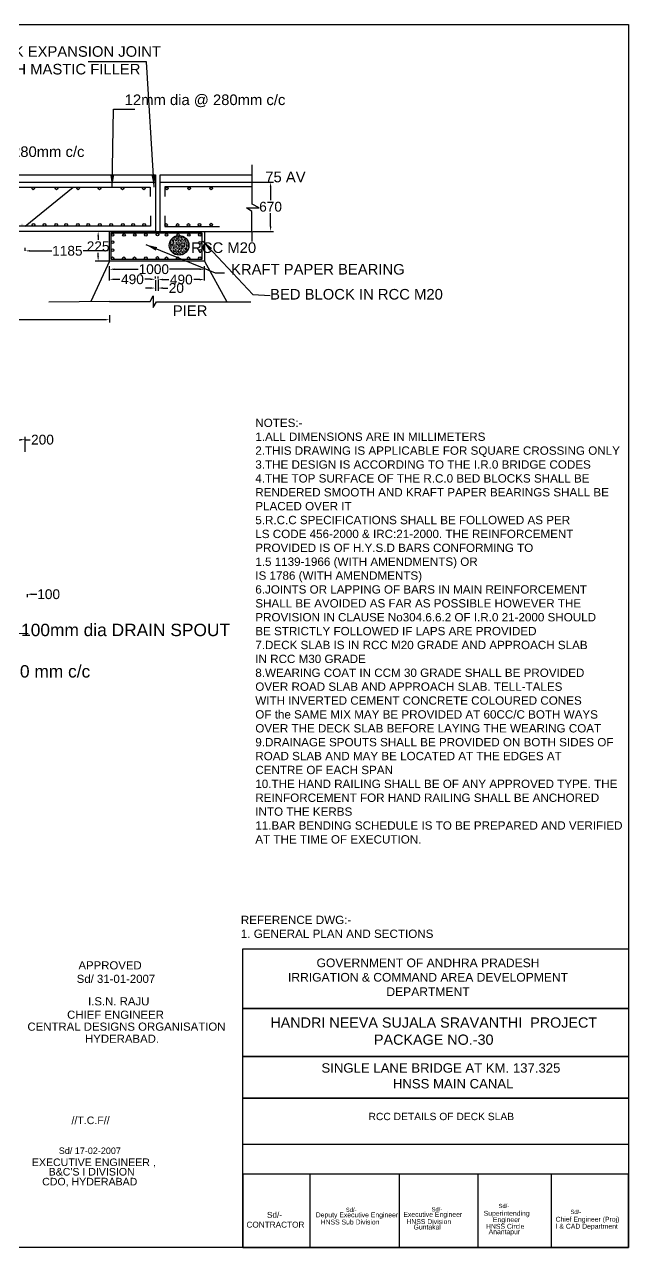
# Model space of a CAD drawing. Header units: metres. Extents: x -52 to 450, y 222 to 479.
# Drawn here: x 19.4 to 56.5, y 221.9 to 296.9 of the extents above; entities that cross this region are included whole.
import ezdxf

# ---------------------------------------------------------------- set-up
doc = ezdxf.new("R2010")
doc.units = ezdxf.units.M
doc.header["$MEASUREMENT"] = 0
for name, color, linetype in [('DIMENSION', 255, 'Continuous'), ('DRAWING', 7, 'Continuous'), ('HATCH', 7, 'Continuous'), ('TEXT', 255, 'Continuous')]:
    doc.layers.add(name, color=color, linetype=linetype)
doc.styles.get("Standard").update_dxf_attribs({"font": 'arial.ttf'})
doc.styles.add('TIMES NEW ROMAN', font='times.ttf')
doc.dimstyles.new('dig', dxfattribs={"dimtxt": 0.5, "dimasz": 0.3, "dimexe": 0.18, "dimexo": 0.0625, "dimgap": 0.09, "dimtad": 0, "dimtih": 1, "dimtoh": 1, "dimdec": 4, "dimzin": 0, "dimdsep": 46, "dimtxsty": 'Standard', "dimcen": 0, "dimadec": 0, "dimazin": 0, "dimtfac": 1, "dimtdec": 4, "dimtofl": 0, "dimtmove": 0, "dimatfit": 3, "dimldrblk": 'ARCHTICK', "dimfxl": 1, "dimtolj": 1, "dimtzin": 0, "dimarcsym": 0})
doc.dimstyles.new('ISO-25', dxfattribs={"dimtxt": 0.636364, "dimasz": 0.703125, "dimexe": 1.25, "dimexo": 0.625, "dimtad": 0, "dimtih": 1, "dimtoh": 1, "dimlfac": 100, "dimtxsty": 'TIMES NEW ROMAN', "dimcen": 2.5, "dimadec": 0, "dimazin": 0, "dimtfac": 1, "dimtmove": 0, "dimatfit": 3, "dimfxl": 1, "dimarcsym": 0})

# ---------------------------------------------------------------- blocks, each defined once
blk = doc.blocks.new('*D64')
at = {"layer": 'Defpoints', "color": 0, "ltscale": 0.02, "transparency": 16777216}
for p in [(-18.722, 279.165), (24.624, 279.165), (24.624, 278.834)]:
    blk.add_point(p, dxfattribs=at)
at = {"layer": 'DIMENSION', "color": 0, "lineweight": -2, "ltscale": 0.02, "transparency": 16777216}
for p, q in [((-18.722, 279.103), (-18.722, 278.654)), ((-18.422, 278.834), (1.968, 278.834)), ((24.324, 278.834), (3.933, 278.834)), ((24.624, 279.103), (24.624, 278.654))]:
    blk.add_line(p, q, dxfattribs=at)
at = {"layer": 'DIMENSION', "color": 0, "ltscale": 0.02, "transparency": 16777216}
for points in [[(-18.422, 278.884), (-18.422, 278.784), (-18.722, 278.834)], [(24.324, 278.884), (24.324, 278.784), (24.624, 278.834)]]:
    blk.add_solid(points, dxfattribs=at)
at = {"layer": 'DIMENSION', "color": 0, "ltscale": 0.02, "transparency": 16777216, "insert": (2.951, 278.834), "char_height": 0.6, "attachment_point": 5}
blk.add_mtext('\\A1;7900', dxfattribs=at)
blk = doc.blocks.new('_ArchTick')
at = {"color": 0, "linetype": 'ByBlock', "const_width": 0.15}
blk.add_lwpolyline([(-0.5, -0.5), (0.5, 0.5)], dxfattribs=at)
blk = doc.blocks.new('*D70')
at = {"layer": 'Defpoints', "color": 0, "ltscale": 0.02, "transparency": 16777216}
for p in [(19.452, 283.058), (19.452, 282.994), (24.624, 282.994)]:
    blk.add_point(p, dxfattribs=at)
at = {"layer": 'DIMENSION', "color": 0, "lineweight": -2, "ltscale": 0.02, "transparency": 16777216}
for p, q in [((19.452, 283.057), (19.452, 283.238)), ((19.752, 283.058), (21.078, 283.058)), ((24.324, 283.058), (22.998, 283.058)), ((24.624, 283.057), (24.624, 283.238))]:
    blk.add_line(p, q, dxfattribs=at)
at = {"layer": 'DIMENSION', "color": 0, "ltscale": 0.02, "transparency": 16777216}
for points in [[(19.752, 283.108), (19.752, 283.008), (19.452, 283.058)], [(24.324, 283.108), (24.324, 283.008), (24.624, 283.058)]]:
    blk.add_solid(points, dxfattribs=at)
at = {"layer": 'DIMENSION', "color": 0, "ltscale": 0.02, "transparency": 16777216, "insert": (22.038, 283.058), "char_height": 0.6, "attachment_point": 5}
blk.add_mtext('\\A1;1185', dxfattribs=at)
blk = doc.blocks.new('*D65')
at = {"layer": 'Defpoints', "color": 0, "ltscale": 0.02, "transparency": 16777216}
for p in [(30.458, 281.93), (24.624, 281.186), (30.458, 281.181)]:
    blk.add_point(p, dxfattribs=at)
at = {"layer": 'DIMENSION', "color": 0, "lineweight": -2, "ltscale": 0.02, "transparency": 16777216}
for p, q in [((24.624, 281.248), (24.624, 282.11)), ((24.924, 281.93), (26.385, 281.93)), ((30.158, 281.93), (28.299, 281.93)), ((30.458, 281.243), (30.458, 282.11))]:
    blk.add_line(p, q, dxfattribs=at)
at = {"layer": 'DIMENSION', "color": 0, "ltscale": 0.02, "transparency": 16777216}
for points in [[(24.924, 281.98), (24.924, 281.88), (24.624, 281.93)], [(30.158, 281.98), (30.158, 281.88), (30.458, 281.93)]]:
    blk.add_solid(points, dxfattribs=at)
at = {"layer": 'DIMENSION', "color": 0, "ltscale": 0.02, "transparency": 16777216, "insert": (27.342, 281.93), "char_height": 0.6, "attachment_point": 5}
blk.add_mtext('\\A1;1000', dxfattribs=at)
blk = doc.blocks.new('*D74')
at = {"layer": 'Defpoints', "color": 0, "ltscale": 0.02, "transparency": 16777216}
for p in [(23.926, 284.254), (24.624, 284.254), (24.624, 282.418)]:
    blk.add_point(p, dxfattribs=at)
at = {"layer": 'DIMENSION', "color": 0, "lineweight": -2, "ltscale": 0.02, "transparency": 16777216}
for p, q in [((24.561, 284.254), (23.746, 284.254)), ((23.926, 283.954), (23.926, 283.732)), ((23.926, 282.718), (23.926, 282.94)), ((24.561, 282.418), (23.746, 282.418))]:
    blk.add_line(p, q, dxfattribs=at)
at = {"layer": 'DIMENSION', "color": 0, "ltscale": 0.02, "transparency": 16777216}
for points in [[(23.876, 283.954), (23.976, 283.954), (23.926, 284.254)], [(23.876, 282.718), (23.976, 282.718), (23.926, 282.418)]]:
    blk.add_solid(points, dxfattribs=at)
at = {"layer": 'DIMENSION', "color": 0, "ltscale": 0.02, "transparency": 16777216, "insert": (23.926, 283.336), "char_height": 0.6, "attachment_point": 5}
blk.add_mtext('\\A1;225', dxfattribs=at)
blk = doc.blocks.new('*D67')
at = {"layer": 'Defpoints', "color": 0, "ltscale": 0.02, "transparency": 16777216}
for p in [(24.624, 281.313), (24.624, 281.186), (27.437, 281.297)]:
    blk.add_point(p, dxfattribs=at)
at = {"layer": 'DIMENSION', "color": 0, "lineweight": -2, "ltscale": 0.02, "transparency": 16777216}
for p, q in [((24.624, 281.248), (24.624, 281.493)), ((27.437, 281.36), (27.437, 281.493)), ((24.924, 281.313), (25.266, 281.313)), ((27.137, 281.313), (26.794, 281.313))]:
    blk.add_line(p, q, dxfattribs=at)
at = {"layer": 'DIMENSION', "color": 0, "ltscale": 0.02, "transparency": 16777216}
for points in [[(24.924, 281.363), (24.924, 281.263), (24.624, 281.313)], [(27.137, 281.363), (27.137, 281.263), (27.437, 281.313)]]:
    blk.add_solid(points, dxfattribs=at)
at = {"layer": 'DIMENSION', "color": 0, "ltscale": 0.02, "transparency": 16777216, "insert": (26.03, 281.313), "char_height": 0.6, "attachment_point": 5}
blk.add_mtext('\\A1;490', dxfattribs=at)
blk = doc.blocks.new('*D68')
at = {"layer": 'Defpoints', "color": 0, "ltscale": 0.02, "transparency": 16777216}
for p in [(27.599, 281.295), (30.458, 281.295), (30.458, 281.295)]:
    blk.add_point(p, dxfattribs=at)
at = {"layer": 'DIMENSION', "color": 0, "lineweight": -2, "ltscale": 0.02, "transparency": 16777216}
for p, q in [((27.599, 281.357), (27.599, 281.475)), ((30.458, 281.357), (30.458, 281.475)), ((27.899, 281.295), (28.265, 281.295)), ((30.158, 281.295), (29.793, 281.295))]:
    blk.add_line(p, q, dxfattribs=at)
at = {"layer": 'DIMENSION', "color": 0, "ltscale": 0.02, "transparency": 16777216}
for points in [[(27.899, 281.345), (27.899, 281.245), (27.599, 281.295)], [(30.158, 281.345), (30.158, 281.245), (30.458, 281.295)]]:
    blk.add_solid(points, dxfattribs=at)
at = {"layer": 'DIMENSION', "color": 0, "ltscale": 0.02, "transparency": 16777216, "insert": (29.029, 281.295), "char_height": 0.6, "attachment_point": 5}
blk.add_mtext('\\A1;490', dxfattribs=at)
blk = doc.blocks.new('*D69')
at = {"layer": 'Defpoints', "color": 0, "ltscale": 0.02, "transparency": 16777216}
for p in [(27.437, 281.313), (27.599, 281.357), (27.599, 280.776)]:
    blk.add_point(p, dxfattribs=at)
at = {"layer": 'DIMENSION', "color": 0, "lineweight": -2, "ltscale": 0.02, "transparency": 16777216}
for p, q in [((27.137, 280.776), (26.837, 280.776)), ((27.437, 281.251), (27.437, 280.596)), ((27.599, 281.295), (27.599, 280.596)), ((27.899, 280.776), (28.199, 280.776))]:
    blk.add_line(p, q, dxfattribs=at)
at = {"layer": 'DIMENSION', "color": 0, "ltscale": 0.02, "transparency": 16777216}
for points in [[(27.137, 280.826), (27.137, 280.726), (27.437, 280.776)], [(27.899, 280.826), (27.899, 280.726), (27.599, 280.776)]]:
    blk.add_solid(points, dxfattribs=at)
at = {"layer": 'DIMENSION', "color": 0, "ltscale": 0.02, "transparency": 16777216, "insert": (28.723, 280.776), "char_height": 0.6, "attachment_point": 5}
blk.add_mtext('\\A1;20', dxfattribs=at)
blk = doc.blocks.new('*D75')
at = {"layer": 'Defpoints', "color": 0, "ltscale": 0.02, "transparency": 16777216}
for p in [(33.35, 287.27), (34.506, 287.27), (33.35, 284.254)]:
    blk.add_point(p, dxfattribs=at)
at = {"layer": 'DIMENSION', "color": 0, "lineweight": -2, "ltscale": 0.02, "transparency": 16777216}
for p, q in [((33.412, 287.27), (34.686, 287.27)), ((34.506, 286.97), (34.506, 286.159)), ((34.506, 284.554), (34.506, 285.366)), ((33.412, 284.254), (34.686, 284.254))]:
    blk.add_line(p, q, dxfattribs=at)
at = {"layer": 'DIMENSION', "color": 0, "ltscale": 0.02, "transparency": 16777216}
for points in [[(34.456, 286.97), (34.556, 286.97), (34.506, 287.27)], [(34.456, 284.554), (34.556, 284.554), (34.506, 284.254)]]:
    blk.add_solid(points, dxfattribs=at)
at = {"layer": 'DIMENSION', "color": 0, "ltscale": 0.02, "transparency": 16777216, "insert": (34.506, 285.762), "char_height": 0.6, "attachment_point": 5}
blk.add_mtext('\\A1;670', dxfattribs=at)
blk = doc.blocks.new('*D82')
at = {"layer": 'Defpoints', "color": 0, "ltscale": 0.02, "transparency": 16777216}
for p in [(18.829, 262.049), (19.566, 262.061), (19.566, 261.99)]:
    blk.add_point(p, dxfattribs=at)
at = {"layer": 'DIMENSION', "color": 0, "lineweight": -2, "ltscale": 0.02, "transparency": 16777216}
for p, q in [((18.529, 261.99), (18.229, 261.99)), ((18.829, 261.986), (18.829, 261.81)), ((19.566, 261.998), (19.566, 261.81)), ((19.866, 261.99), (20.166, 261.99))]:
    blk.add_line(p, q, dxfattribs=at)
at = {"layer": 'DIMENSION', "color": 0, "ltscale": 0.02, "transparency": 16777216}
for points in [[(18.529, 262.04), (18.529, 261.94), (18.829, 261.99)], [(19.866, 262.04), (19.866, 261.94), (19.566, 261.99)]]:
    blk.add_solid(points, dxfattribs=at)
at = {"layer": 'DIMENSION', "color": 0, "ltscale": 0.02, "transparency": 16777216, "insert": (20.889, 261.99), "char_height": 0.6, "attachment_point": 5}
blk.add_mtext('\\A1;100', dxfattribs=at)
blk = doc.blocks.new('*D83')
at = {"layer": 'Defpoints', "color": 0, "ltscale": 0.02, "transparency": 16777216}
for p in [(19.454, 271.472), (17.972, 270.664), (19.454, 270.664)]:
    blk.add_point(p, dxfattribs=at)
at = {"layer": 'DIMENSION', "color": 0, "lineweight": -2, "ltscale": 0.02, "transparency": 16777216}
for p, q in [((17.972, 270.726), (17.972, 271.652)), ((19.454, 270.726), (19.454, 271.652)), ((18.272, 271.472), (19.154, 271.472)), ((19.454, 271.472), (19.754, 271.472))]:
    blk.add_line(p, q, dxfattribs=at)
at = {"layer": 'DIMENSION', "color": 0, "ltscale": 0.02, "transparency": 16777216}
for points in [[(18.272, 271.522), (18.272, 271.422), (17.972, 271.472)], [(19.154, 271.522), (19.154, 271.422), (19.454, 271.472)]]:
    blk.add_solid(points, dxfattribs=at)
at = {"layer": 'DIMENSION', "color": 0, "ltscale": 0.02, "transparency": 16777216, "insert": (20.511, 271.472), "char_height": 0.6, "attachment_point": 5}
blk.add_mtext('\\A1;200', dxfattribs=at)

msp = doc.modelspace()

# ---------------------------------------------------------------- hatches: boundary and pattern name
at = {"layer": 'HATCH'}
h = msp.add_hatch(color=256, dxfattribs=at)
h.paths.add_polyline_path([(26.80504, 286.89145, 0.35194172), (26.7402, 286.97215), (26.70459, 286.97215, 0.35194172), (26.63976, 286.89145, 1)])
h.paths.add_polyline_path([(25.50599, 286.89145, 0.35194172), (25.44115, 286.97215), (25.40554, 286.97215, 0.35194172), (25.34071, 286.89145, 1)])
h.paths.add_polyline_path([(24.09075, 286.89145, 0.35194172), (24.02592, 286.97215), (23.9903, 286.97215, 0.35194172), (23.92547, 286.89145, 1)])
h.paths.add_polyline_path([(22.77472, 286.89145, 0.35194172), (22.70988, 286.97215), (22.67427, 286.97215, 0.35194172), (22.60944, 286.89145, 1)])
h.paths.add_polyline_path([(21.45207, 286.89145, 0.35194172), (21.38724, 286.97215), (21.35162, 286.97215, 0.35194172), (21.28679, 286.89145, 1)])
h.paths.add_polyline_path([(20.03022, 286.89145, 0.35194172), (19.96538, 286.97215), (19.92977, 286.97215, 0.35194172), (19.86494, 286.89145, 1)])
h.paths.add_polyline_path([(18.7208, 286.89145, 0.35194172), (18.65597, 286.97215), (18.62035, 286.97215, 0.35194172), (18.55552, 286.89145, 1)])
h = msp.add_hatch(color=256, dxfattribs=at)
h.paths.add_polyline_path([(28.01839, 284.64402, 1), (28.18367, 284.64402, 1)])
h.paths.add_polyline_path([(28.7194, 284.64402, 1), (28.88468, 284.64402, 1)])
h.paths.add_polyline_path([(29.38073, 284.64402, 1), (29.54601, 284.64402, 1)])
h.paths.add_polyline_path([(30.06189, 284.6518, 1), (30.22717, 284.6518, 1)])
h.paths.add_polyline_path([(30.77612, 284.66502, 1), (30.9414, 284.66502, 1)])
h.paths.add_polyline_path([(28.06161, 286.89145, 1), (28.22689, 286.89145, 1)])
h.paths.add_polyline_path([(29.59583, 286.89145, 1), (29.43055, 286.89145, 1)])
h.paths.add_polyline_path([(30.9414, 286.89145, 1), (30.77612, 286.89145, 1)])
h = msp.add_hatch(color=256, dxfattribs=at)
h.paths.add_polyline_path([(15.17207, 284.64984, 1), (15.33735, 284.64984, 1)])
h.paths.add_polyline_path([(15.80033, 284.64984, 1), (15.96561, 284.64984, 1)])
h.paths.add_polyline_path([(16.38633, 284.64984, 1), (16.55161, 284.64984, 1)])
h.paths.add_polyline_path([(17.18652, 284.64984, 1), (17.3518, 284.64984, 1)])
h.paths.add_polyline_path([(17.88753, 284.64984, 1), (18.05281, 284.64984, 1)])
h.paths.add_polyline_path([(18.46949, 284.64984, 1), (18.63477, 284.64984, 1)])
h.paths.add_polyline_path([(19.17711, 284.64984, 1), (19.34238, 284.64984, 1)])
h.paths.add_polyline_path([(19.87812, 284.64984, 1), (20.0434, 284.64984, 1)])
h = msp.add_hatch(color=256, dxfattribs=at)
h.paths.add_polyline_path([(20.54605, 284.64984, 1), (20.71133, 284.64984, 1)])
h.paths.add_polyline_path([(21.2761, 284.64984, 1), (21.44138, 284.64984, 1)])
h.paths.add_polyline_path([(22.0498, 284.64984, 1), (21.88452, 284.64984, 1)])
h.paths.add_polyline_path([(22.60536, 284.64984, 1), (22.77064, 284.64984, 1)])
h.paths.add_polyline_path([(23.24024, 284.64984, 1), (23.40552, 284.64984, 1)])
h.paths.add_polyline_path([(23.94124, 284.64984, 1), (24.10652, 284.64984, 1)])
h.paths.add_polyline_path([(24.63563, 284.64984, 1), (24.80091, 284.64984, 1)])
h.paths.add_polyline_path([(25.36309, 284.64984, 1), (25.52837, 284.64984, 1)])
h.paths.add_polyline_path([(25.98473, 284.64984, 1), (26.15001, 284.64984, 1)])
h.paths.add_polyline_path([(26.66589, 284.64984, 1), (26.83117, 284.64984, 1)])
h = msp.add_hatch(color=256, dxfattribs=at)
h.paths.add_polyline_path([(24.88397, 283.59588, 1), (24.71869, 283.59588, 1)])
h.paths.add_polyline_path([(24.89119, 283.10194, 1), (24.72592, 283.10194, 1)])
h.paths.add_polyline_path([(24.80112, 282.51793), (24.80153, 282.51793, 0.41347856), (24.88397, 282.60057, 1), (24.71869, 282.60057, 0.41347856)])
h.paths.add_polyline_path([(24.89458, 284.03284, 1), (24.7293, 284.03284, 1)])
h.paths.add_polyline_path([(30.25203, 284.04063, 1), (30.08675, 284.04063, 1)])
h.paths.add_polyline_path([(30.27297, 283.55496, 1), (30.10769, 283.55496, 1)], flags=16)
h.paths.add_polyline_path([(30.2802, 283.06103, 1), (30.11492, 283.06103, 1)], flags=16)
h.paths.add_polyline_path([(30.24141, 282.60835, 1), (30.07613, 282.60835, 1)])
h.paths.add_polyline_path([(29.4692, 283.74147), (33.66683, 283.74147), (33.66683, 282.74396), (29.4692, 282.74396)], flags=9)
h = msp.add_hatch(color=256, dxfattribs=at)
h.paths.add_polyline_path([(25.59559, 284.03284, 1), (25.43031, 284.03284, 1)])
h.paths.add_polyline_path([(26.25691, 284.03284, 1), (26.09163, 284.03284, 1)])
h.paths.add_polyline_path([(26.93808, 284.04063, 1), (26.7728, 284.04063, 1)])
h.paths.add_polyline_path([(27.65231, 284.05384, 1), (27.48703, 284.05384, 1)])
h.paths.add_polyline_path([(28.20852, 284.03284, 1), (28.04325, 284.03284, 1)])
h.paths.add_polyline_path([(29.49538, 283.3944, 0.40954218), (28.90168, 283.99767, -0.56558544), (28.76076, 283.98329, 0.35133555), (28.2887, 283.3944, 1)])
h.paths.add_polyline_path([(29.57086, 284.03284, 1), (29.40558, 284.03284, 1)])
h = msp.add_hatch(dxfattribs=at)
h.set_pattern_fill('AR-CONC', color=256, scale=0.032511)
h.set_pattern_definition([(50, (-486.24133, -261.66238), (0.233189913, -0.020401474), [0.0243834, -0.26821742]), (355, (-486.24133, -261.66238), (-0.04510973, 0.24454671), [0.01950672, -0.21457394]), (100.451444, (-486.2219, -261.66408), (0.188080185, 0.224145234), [0.0207227, -0.227949734]), (46.1842, (-486.24133, -261.59736), (0.34697299, -0.05381231), [0.0365751, -0.40232614]), (96.635635, (-486.21242, -261.60184), (0.30386984, 0.31669767), [0.03108407, -0.3419248]), (351.184164, (-486.24133, -261.59736), (0.30386984, 0.31669767), [0.02926008, -0.3218609]), (21, (-486.20882, -261.61361), (0.19406166, -0.130896244), [0.0243834, -0.26821742]), (326, (-486.20882, -261.61361), (0.07910474, 0.235755), [0.01950672, -0.21457394]), (71.451445, (-486.19265, -261.62452), (0.2731664, 0.10485876), [0.0207227, -0.227949734]), (37.5, (-486.241335, -261.66238), (0.003953315, 0.108227796), [0, -0.211973042, 0, -0.21782506, 0, -0.215386719]), (7.5, (-486.24133, -261.66238), (0.085527071, 0.128227992), [0, -0.124192795, 0, -0.207096362, 0, -0.082090787]), (327.5, (-486.313835, -261.66238), (0.173552095, -0.00733286), [0, -0.081278007, 0, -0.253587382, 0, -0.33649095]), (317.5, (-486.34635, -261.66238), (0.189600838, 0.032545334), [0, -0.10566141, 0, -0.16840803, 0, -0.23895734])])
h.paths.add_polyline_path([(28.2887, 283.3944, 1), (29.49538, 283.3944, 1)])
h = msp.add_hatch(color=256, dxfattribs=at)
h.paths.add_polyline_path([(25.58498, 282.60057, 1), (25.4197, 282.60057, 0.41347856), (25.50213, 282.51793), (25.50254, 282.51793, 0.41347856)])
h.paths.add_polyline_path([(26.16345, 282.51793), (26.16387, 282.51793, 0.41347856), (26.2463, 282.60057, 1), (26.08102, 282.60057, 0.41347856)])
h.paths.add_polyline_path([(26.92747, 282.60835, 1), (26.76219, 282.60835, 1)])
h.paths.add_polyline_path([(27.64169, 282.62157, 1), (27.47642, 282.62157, 1)])
h.paths.add_polyline_path([(28.19791, 282.60057, 1), (28.03263, 282.60057, 0.41347856), (28.11506, 282.51793), (28.11548, 282.51793, 0.41347856)])
h.paths.add_polyline_path([(28.89892, 282.60057, 1), (28.73364, 282.60057, 0.41347856), (28.81608, 282.51793), (28.81649, 282.51793, 0.41347856)])
h.paths.add_polyline_path([(29.56025, 282.60057, 1), (29.39497, 282.60057, 0.41347856), (29.4774, 282.51793), (29.47781, 282.51793, 0.41347856)])

# ---------------------------------------------------------------- linework, layer by layer
at = {"layer": 'DIMENSION', "ltscale": 0.02}
msp.add_lwpolyline([(56.46593, 221.91126), (-51.62706, 221.91126), (-51.62706, 296.94642), (56.46593, 296.94642)], close=True, dxfattribs=at)
at = {"layer": 'DRAWING'}
for p, q in [((24.6239, 282.41828), (23.47743, 279.95331)), ((24.6239, 279.95331), (27.10943, 279.95331)), ((27.10943, 279.95331), (27.31179, 280.28836)), ((27.31179, 280.28836), (27.31179, 279.58073)), ((27.31179, 279.58073), (27.50494, 279.93455)), ((27.50494, 279.93455), (33.2993, 279.93455))]:
    msp.add_line(p, q, dxfattribs=at)
for points in [[(33.34995, 284.25398), (33.34995, 285.4767), (33.02196, 285.7017), (33.80764, 285.7017), (33.38227, 285.9167), (33.38227, 288.33157)], [(27.72243, 284.25398), (27.72243, 287.71784), (33.38227, 287.71784)], [(-21.1885, 287.27045), (27.4366, 287.27045)], [(-20.88141, 286.39342), (-20.88141, 286.97215), (27.12028, 286.97215), (27.12028, 286.38617)], [(19.45805, 284.5672), (22.38404, 286.97215)], [(27.72243, 287.27045), (33.38227, 287.27045)], [(28.04063, 286.38522), (28.04063, 287.00648), (33.38227, 287.00648)], [(27.14068, 285.19875), (27.14068, 284.5672), (-20.84403, 284.5672), (-20.84403, 285.20139)], [(28.01837, 285.20303), (28.01837, 284.56138), (31.37559, 284.56138)], [(30.45652, 284.25398), (33.34995, 284.25398), (33.34995, 283.63242)], [(30.45652, 282.41828), (31.83074, 279.93455)], [(24.6239, 279.95331), (20.89742, 279.9059)]]:
    msp.add_lwpolyline(points, dxfattribs=at)
for points in [[(-21.1885, 287.71784), (27.4366, 287.71784), (27.4366, 284.25398), (-21.1885, 284.25398)], [(24.6239, 284.25398), (30.45652, 284.25398), (30.45652, 282.41828), (24.6239, 282.41828)]]:
    msp.add_lwpolyline(points, close=True, dxfattribs=at)
at = {"layer": 'DRAWING', "ltscale": 0.02}
msp.add_lwpolyline([(24.71869, 284.15585), (30.28206, 284.15585), (30.28206, 282.51793), (24.71869, 282.51793)], close=True, dxfattribs=at)
at = {"layer": 'DRAWING'}
msp.add_circle((28.89204, 283.3944), 0.60334, dxfattribs=at)
at = {"layer": 'HATCH'}
for centre in [(19.94758, 286.89145), (21.36943, 286.89145), (22.69208, 286.89145), (24.00811, 286.89145), (25.42335, 286.89145), (26.7224, 286.89145), (28.14425, 286.89145), (29.51319, 286.89145), (30.85876, 286.89145), (19.96076, 284.64984), (20.62869, 284.64984), (21.35874, 284.64984), (21.96716, 284.64984), (22.688, 284.64984), (23.32288, 284.64984), (24.02388, 284.64984), (24.71827, 284.64984), (25.44573, 284.64984), (26.06737, 284.64984), (26.74853, 284.64984), (28.10103, 284.64402), (28.80204, 284.64402), (29.46337, 284.64402), (30.14453, 284.6518), (30.85876, 284.66502), (24.80133, 283.59588), (24.81194, 284.03284), (25.51295, 284.03284), (26.17427, 284.03284), (26.85544, 284.04063), (27.56967, 284.05384), (28.12589, 284.03284), (28.8269, 284.03284), (29.48822, 284.03284), (30.16939, 284.04063), (30.19033, 283.55496), (24.80856, 283.10194), (30.19756, 283.06103), (24.80133, 282.60057), (25.50234, 282.60057), (26.16366, 282.60057), (26.84483, 282.60835), (27.55906, 282.62157), (28.11527, 282.60057), (28.81628, 282.60057), (29.47761, 282.60057), (30.15877, 282.60835)]:
    msp.add_circle(centre, 0.08264, dxfattribs=at)
at = {"layer": 'TEXT', "ltscale": 0.02}
for points in [[(56.46593, 274.49401), (56.46593, 260.52663)], [(36.92145, 226.41672), (36.92145, 221.91126)], [(42.39036, 226.41672), (42.39036, 221.91126)], [(47.22752, 226.41672), (47.22752, 221.91126)], [(51.72926, 226.41672), (51.72926, 221.91126)]]:
    msp.add_lwpolyline(points, dxfattribs=at)
for points in [[(56.46593, 221.91126), (32.81054, 221.91126), (32.81054, 240.24509), (56.46593, 240.24509)], [(32.81054, 240.24509), (56.46593, 240.24509), (56.46593, 236.57231), (32.81054, 236.57231)], [(32.81054, 236.57231), (56.46593, 236.57231), (56.46593, 233.6227), (32.81054, 233.6227)], [(32.81054, 233.6227), (56.46593, 233.6227), (56.46593, 231.07818), (32.81054, 231.07818)], [(32.81054, 231.07818), (56.46593, 231.07818), (56.46593, 228.23935), (32.81054, 228.23935)], [(32.81054, 221.91126), (56.46593, 221.91126), (56.46593, 226.41672), (32.81054, 226.41672)]]:
    msp.add_lwpolyline(points, close=True, dxfattribs=at)

# ---------------------------------------------------------------- texts
at = {"layer": 'TEXT'}
for s, height, p in [(' APPROVED', 0.5, (22.52382, 238.97358)), ('Sd/ 31-01-2007', 0.5, (22.61188, 238.14652)), (' I.S.N. RAJU', 0.5, (23.11315, 236.76719)), ('CHIEF ENGINEER', 0.5, (22.0227, 235.94553)), ('CENTRAL DESIGNS ORGANISATION', 0.5, (19.58989, 235.21265)), ('HYDERABAD.', 0.5, (23.12283, 234.47019)), ('SINGLE LANE BRIDGE AT KM. 137.325', 0.5775, (37.62562, 232.63895)), ('//T.C.F//', 0.464171, (22.2897, 229.48221)), ('EXECUTIVE ENGINEER ,', 0.4641705, (19.8613, 226.90984)), ('Sd/ 17-02-2007', 0.3958287, (21.51068, 227.65326)), ("B&C'S I DIVISION", 0.4641705, (20.89161, 226.32855)), ('CDO, HYDERABAD', 0.4641705, (20.49291, 225.72357)), ('Sd/-', 0.25583, (39.12046, 224.09942)), ('Sd/-', 0.25583, (44.37993, 224.12609)), ('Sd/-', 0.25583, (48.48897, 224.33494)), ('Deputy Executive Engineer', 0.3, (37.27712, 223.76745)), ('HNSS Sub Division', 0.3, (37.57911, 223.32643)), (' Executive Engineer', 0.3, (42.53659, 223.79412)), ('HNSS Division', 0.3, (42.83858, 223.3531)), ('Superintending ', 0.3, (47.57937, 223.86071)), ('Chief Engineer (Proj)', 0.3, (51.9921, 223.49789)), ('Sd/-', 0.25583, (52.90169, 223.97213)), ('Guntakal', 0.3, (43.276, 223.01927)), ('HNSS Circle', 0.3, (47.72344, 223.06311)), ('Anantapur', 0.3, (47.88238, 222.72927)), ('I & CAD Department', 0.3, (51.99219, 223.06781))]:
    msp.add_text(s, height=height, dxfattribs=at).set_placement(p)
for s, insert, char_height, width, attachment_point in [('20MM THICK EXPANSION JOINT FILLED WITH MASTIC FILLER', (13.85344, 295.61322), 0.6502241, 16.6080752, 1), ('12mm dia @ 280mm c/c ', (25.55516, 292.6507), 0.6502241, 12.2350988, 1), ('12mm dia @ 280mm c/c ', (13.23033, 289.46662), 0.6502241, 10.7500532, 1), ('75 AV', (34.17928, 287.91468), 0.650224, 10.7500532, 1), ('RCC M20', (29.63176, 283.57892), 0.650224, 12.2350988, 1), ('KRAFT PAPER BEARING', (32.08182, 282.25156), 0.6502241, 10.7500532, 1), ('BED BLOCK IN RCC M20', (34.47497, 280.71931), 0.6502241, 10.7500532, 1), ('PIER', (28.50899, 279.7148), 0.650224, 2.1150733, 1), ('NOTES:-  \\P1.ALL DIMENSIONS ARE IN MILLIMETERS \\P2.THIS DRAWING IS APPLICABLE FOR SQUARE CROSSING ONLY \\P3.THE DESIGN IS ACCORDING TO THE I.R.0 BRIDGE CODES \\P4.THE TOP SURFACE OF THE R.C.0 BED BLOCKS SHALL BE \\PRENDERED SMOOTH AND KRAFT PAPER BEARINGS SHALL BE \\PPLACED OVER IT \\P5.R.C.C SPECIFICATIONS SHALL BE FOLLOWED AS PER \\PLS CODE 456-2000 & IRC:21-2000. THE REINFORCEMENT \\PPROVIDED IS OF H.Y.S.D BARS CONFORMING TO \\P1.5 1139-1966 (WITH AMENDMENTS) OR \\PIS 1786 (WITH AMENDMENTS) \\P6.JOINTS OR LAPPING OF BARS IN MAIN REINFORCEMENT \\PSHALL BE AVOIDED AS FAR AS POSSIBLE HOWEVER THE \\PPROVISION IN CLAUSE No304.6.6.2 OF I.R.0 21-2000 SHOULD \\PBE STRICTLY FOLLOWED IF LAPS ARE PROVIDED \\P7.DECK SLAB IS IN RCC M20 GRADE AND APPROACH SLAB \\PIN RCC M30 GRADE \\P8.WEARING COAT IN CCM 30 GRADE SHALL BE PROVIDED \\POVER ROAD SLAB AND APPROACH SLAB. TELL-TALES \\PWITH INVERTED CEMENT CONCRETE COLOURED CONES \\POF the SAME MIX MAY BE PROVIDED AT 60CC/C BOTH WAYS \\POVER THE DECK SLAB BEFORE LAYING THE WEARING COAT \\P9.DRAINAGE SPOUTS SHALL BE PROVIDED ON BOTH SIDES OF \\PROAD SLAB AND MAY BE LOCATED AT THE EDGES AT \\PCENTRE OF EACH SPAN \\P10.THE HAND RAILING SHALL BE OF ANY APPROVED TYPE. THE \\PREINFORCEMENT FOR HAND RAILING SHALL BE ANCHORED \\PINTO THE KERBS \\P11.BAR BENDING SCHEDULE IS TO BE PREPARED AND VERIFIED \\PAT THE TIME OF EXECUTION. ', (33.56817, 272.76198), 0.5109848, 22.8977597, 1), ('100mm dia DRAIN SPOUT', (19.19893, 260.18207), 0.7610751, 12.8072747, 1), ('20mm dia (a & b)@120 mm c/c', (8.7127, 257.64093), 0.7610751, 15.0171329, 1), ('REFERENCE DWG:-\\P1. GENERAL PLAN AND SECTIONS ', (32.67775, 242.26866), 0.5109848, 12.2916068, 1), ('HANDRI NEEVA SUJALA SRAVANTHI  PROJECT\\PPACKAGE NO.-30', (44.51494, 236.02956), 0.63, 27, 2), (' HNSS MAIN CANAL', (41.78353, 232.24968), 0.5775, 7.9718045, 1), ('Engineer', (48.14629, 223.77056), 0.3, 1.7327149, 1)]:
    msp.add_mtext(s, dxfattribs=dict(at, insert=insert, char_height=char_height, width=width, attachment_point=attachment_point))
at = {"layer": 'TEXT', "color": 7}
for s, insert, char_height, width, attachment_point in [('GOVERNMENT OF ANDHRA PRADESH\\PIRRIGATION & COMMAND AREA DEVELOPMENT DEPARTMENT', (44.16337, 238.49227), 0.5308065, 20.4019406, 5), ('RCC DETAILS OF DECK SLAB ', (40.51399, 230.17809), 0.4511855, 10.0249583, 1), ('         Sd/-\\PCONTRACTOR', (33.02263, 223.61414), 0.3609484, 5.373782, 4)]:
    msp.add_mtext(s, dxfattribs=dict(at, insert=insert, char_height=char_height, width=width, attachment_point=attachment_point))

# ---------------------------------------------------------------- dimensions: what is measured, and where the dimension line sits
at = {"layer": 'DIMENSION', "ltscale": 0.02}
for base, p1, p2, text, picture, middle in [((34.50561, 287.27045), (33.34995, 284.25398), (33.34995, 287.27045), '670', '*D75', (34.50561, 285.76222)), ((23.92594, 284.25398), (24.6239, 282.41828), (24.6239, 284.25398), '225', '*D74', (23.92594, 283.33613))]:
    dim = msp.add_linear_dim(base=base, p1=p1, p2=p2, angle=90, text=text, dimstyle='dig', override={"dimtxt": 0.6}, dxfattribs=at)
    dim.commit()
    dim.dimension.update_dxf_attribs({"geometry": picture, "text_midpoint": middle})
for base, p1, p2, text, picture, middle in [((19.4523, 283.05754), (24.6239, 282.99446), (19.4523, 282.99446), '1185', '*D70', (22.0381, 283.05754)), ((24.6239, 281.31349), (27.4366, 281.2974), (24.6239, 281.18579), '490', '*D67', (26.03025, 281.31349)), ((30.45811, 281.29458), (27.5994, 281.29458), (30.45811, 281.29458), '490', '*D68', (29.02876, 281.29458)), ((27.5994, 280.77605), (27.4366, 281.31349), (27.5994, 281.35708), '20', '*D69', (28.72324, 280.77605)), ((24.6239, 278.83408), (-18.72246, 279.16536), (24.6239, 279.16536), '7900', '*D64', (2.95072, 278.83408)), ((19.45387, 271.47224), (17.97244, 270.66389), (19.45387, 270.66389), '200', '*D83', (20.51079, 271.47224)), ((19.56558, 261.99024), (18.82924, 262.04886), (19.56558, 262.06096), '100', '*D82', (20.88914, 261.99024))]:
    dim = msp.add_linear_dim(base=base, p1=p1, p2=p2, text=text, dimstyle='dig', override={"dimtxt": 0.6}, dxfattribs=at)
    dim.commit()
    dim.dimension.update_dxf_attribs({"geometry": picture, "text_midpoint": middle})
dim = msp.add_linear_dim(base=(30.45811, 281.93037), p1=(24.6239, 281.18579), p2=(30.45811, 281.18091), text='1000', dimstyle='dig', override={"dimtxt": 0.6}, dxfattribs=at)
dim.commit()
dim.dimension.update_dxf_attribs({"geometry": '*D65', "text_midpoint": (27.34208, 281.93037), "dimtype": 160})

# ---------------------------------------------------------------- leaders
msp.add_leader([(17.01852, 259.60665), (19.64157, 259.57963)], dimstyle='dig', override={"dimgap": 0.09, "dimtad": 0})
at = {"layer": 'TEXT', "ltscale": 0.02}
for points in [[(27.3627, 286.97215), (26.90259, 294.65198), (23.32064, 294.65198)], [(24.78154, 286.97215), (24.86549, 291.75615), (26.17501, 291.75615)], [(30.35174, 283.65962), (33.42003, 280.38733), (34.4718, 280.31846)], [(26.85158, 283.43923), (31.11294, 281.71785), (31.67693, 281.71769)]]:
    msp.add_leader(points, dimstyle='ISO-25', override={"dimgap": 0.625, "dimtad": 0}, dxfattribs=at)

doc.saveas('drawing.dxf')
